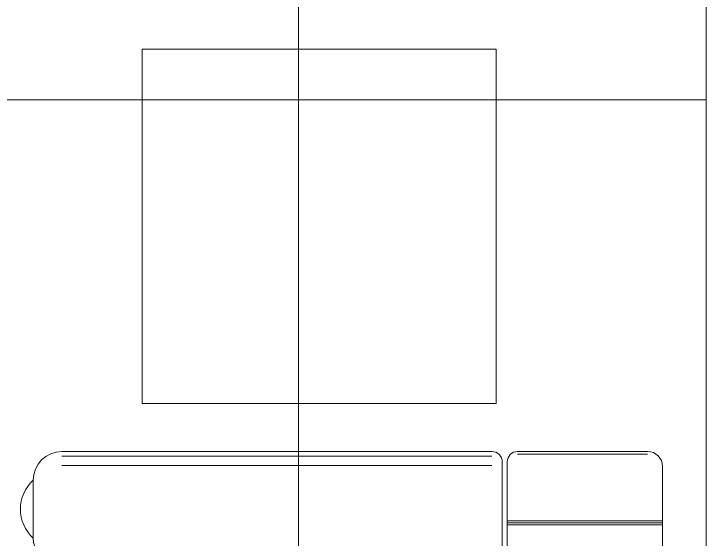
# Model space of a CAD drawing. Header units: inches. Extents: x -246178 to 57169, y -29325 to 19878.
# Drawn here: x 14638 to 15518, y 42 to 709 of the extents above; entities that cross this region are included whole.
import ezdxf

# ---------------------------------------------------------------- set-up
doc = ezdxf.new("R2010")
doc.units = ezdxf.units.IN
doc.header["$LTSCALE"] = 25
doc.header["$MEASUREMENT"] = 0
doc.linetypes.add('DASHDOT', pattern=[25.4, 12.7, -6.35, 0, -6.35])
doc.layers.get('0').update_dxf_attribs({"color": 8})
for name, color, linetype, lineweight in [('00-Ground Floor$0$Frame', 252, 'Continuous', 9), ('00-Ground Floor$0$LOADING', 253, 'Continuous', 5), ('00-Ground Floor$0$Walls', 251, 'Continuous', 5), ('E-LITE-CLNG-CNDT', 6, 'DASHDOT', 35)]:
    doc.layers.add(name, color=color, linetype=linetype, lineweight=lineweight)

# ---------------------------------------------------------------- blocks, each defined once
blk = doc.blocks.new('00-Ground Floor$0$single seat')
at = {"layer": '00-Ground Floor$0$LOADING'}
for p, q in [((-972558.1, -381684.02), (-972723.16, -381684.02)), ((-972558.1, -381687.41), (-972723.16, -381687.41)), ((-971978.85, -381684.02), (-972525.25, -381684.02)), ((-971978.85, -381689.93), (-972525.25, -381689.93)), ((-972544.84, -381697.28), (-972544.84, -382601.12)), ((-972538.5, -381697.28), (-972538.5, -381809.54)), ((-972742.24, -381703.1), (-972742.24, -382595.47)), ((-971978.85, -381701.75), (-972525.25, -381701.75)), ((-971942.24, -381720.64), (-971942.24, -381794.02)), ((-972544.84, -381772.07), (-972742.24, -381772.07)), ((-972544.84, -381774.6), (-972742.24, -381774.6)), ((-972544.84, -381777.14), (-972742.24, -381777.14)), ((-971971.01, -381805.06), (-972525.25, -381805.06)), ((-971971.01, -381816.88), (-972525.25, -381816.88)), ((-971971.01, -381822.79), (-972525.25, -381822.79)), ((-972000.98, -381829.55), (-972511.05, -381829.55)), ((-972536.39, -381854.89), (-972536.39, -382471.38)), ((-972536.39, -382471.38), (-972003.72, -382471.38)), ((-971971.01, -382475.4), (-972525.25, -382475.4)), ((-971971.01, -382481.31), (-972525.25, -382481.31)), ((-972538.5, -382600.91), (-972538.5, -382488.65)), ((-971971.01, -382493.12), (-972525.25, -382493.12)), ((-971942.24, -382577.55), (-971942.24, -382504.17)), ((-972544.84, -382521.04), (-972742.24, -382521.04)), ((-972544.84, -382523.58), (-972742.24, -382523.58)), ((-972544.84, -382526.12), (-972742.24, -382526.12)), ((-971978.85, -382596.44), (-972525.25, -382596.44)), ((-972558.1, -382610.78), (-972723.16, -382610.78)), ((-972558.1, -382614.16), (-972723.16, -382614.16)), ((-971978.85, -382608.26), (-972525.25, -382608.26)), ((-971978.85, -382614.16), (-972525.25, -382614.16))]:
    blk.add_line(p, q, dxfattribs=at)
for centre, radius, start, end in [((-972723.16, -381703.1), 19.08, 90, 180), ((-972558.1, -381697.28), 13.25, 0, 90), ((-972525.25, -381697.28), 13.25, 90, 180), ((-971978.85, -381720.64), 36.61, 0, 90), ((-971976.04, -381757.33), 49.89, 312.64618, 47.35382), ((-971971.01, -381794.02), 28.77, 270, 0), ((-972525.25, -381809.54), 13.25, 180, 270), ((-972511.05, -381854.89), 25.34, 90, 180), ((-972000.98, -381854.89), 25.34, 0, 90), ((-973252.2, -382149.09), 1310.02, 347.02168, 12.97832), ((-972003.72, -382443.3), 28.07, 270, 0), ((-972525.25, -382488.65), 13.25, 90, 180), ((-971971.01, -382504.17), 28.77, 0, 90), ((-971976.04, -382540.86), 49.89, 312.64618, 47.35382), ((-971978.85, -382577.55), 36.61, 270, 0), ((-972723.16, -382595.09), 19.08, 180, 270), ((-972558.1, -382600.91), 13.25, 270, 0), ((-972525.25, -382600.91), 13.25, 180, 270)]:
    blk.add_arc(centre, radius, start, end, dxfattribs=at)
blk = doc.blocks.new('00-Ground Floor$0$A$C50F0168F')
at = {"color": 254, "linetype": 'Continuous'}
for p, q in [((15000, -847.43), (15000, 2532.57)), ((12363.3, 600), (15517.93, 600))]:
    blk.add_line(p, q, dxfattribs=at)
at = {"color": 254}
blk.add_line((15517.93, 2532.57, 0), (15517.93, -847.43, 0), dxfattribs=at)
blk = doc.blocks.new('00-Ground Floor$0$A$Ce9e1c4c3')
at = {"layer": '00-Ground Floor$0$Frame'}
blk.add_blockref('00-Ground Floor$0$A$C50F0168F', (-100000, 0), dxfattribs=at)
blk = doc.blocks.new('00-Ground Floor')
at = {"layer": '00-Ground Floor$0$LOADING', "elevation": -0.02}
blk.add_lwpolyline([(15250.96, 214.11), (14800.96, 214.11), (14800.96, 664.11), (15250.96, 664.11)], close=True, dxfattribs=at)
at = {"layer": '00-Ground Floor$0$Walls'}
blk.add_line((15517.93, -847.43, 0), (15517.93, 2532.57, 0), dxfattribs=at)
at = {"color": 254}
blk.add_blockref('00-Ground Floor$0$A$Ce9e1c4c3', (100000, 0), dxfattribs=at)
at = {"layer": '00-Ground Floor$0$LOADING', "xscale": -1}
blk.add_blockref('00-Ground Floor$0$single seat', (-957279.74, 381837.2), dxfattribs=at)

msp = doc.modelspace()

# ---------------------------------------------------------------- block references
at = {"layer": 'E-LITE-CLNG-CNDT'}
msp.add_blockref('00-Ground Floor', (0, 0), dxfattribs=at)

doc.saveas('drawing.dxf')
